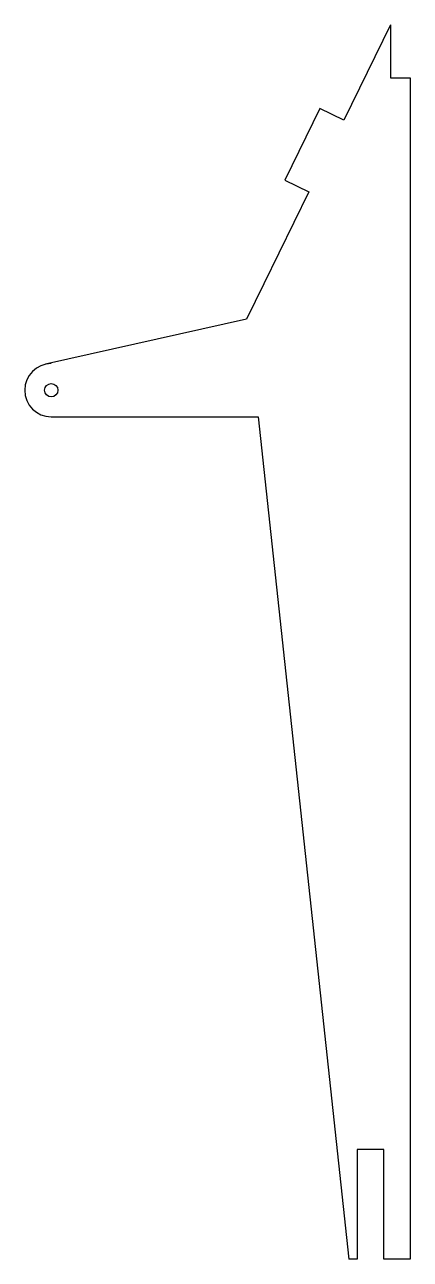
# Model space of a CAD drawing. Header units: millimetres. Extents: x -18.9 to 10.1, y 5.3 to 98.2.
import ezdxf

# ---------------------------------------------------------------- set-up
doc = ezdxf.new("R2010")
doc.units = ezdxf.units.MM
doc.layers.add('细线层', color=4, linetype='Continuous', lineweight=25)

msp = doc.modelspace()

# ---------------------------------------------------------------- linework, layer by layer
at = {"layer": '细线层'}
for p, q in [((8.565, 98.181), (5.058, 90.99)), ((8.565, 98.181), (8.565, 94.181)), ((8.565, 94.181), (10.065, 94.181)), ((10.065, 94.181), (10.065, 5.298)), ((3.261, 91.867), (0.631, 86.474)), ((5.058, 90.99), (3.261, 91.867)), ((0.631, 86.474), (2.428, 85.597)), ((2.428, 85.597), (-0.943, 78.685)), ((-0.943, 78.685), (-2.242, 76.022)), ((-2.242, 76.022), (-17.372, 72.632)), ((-16.935, 68.681), (-1.375, 68.681)), ((-1.375, 68.681), (5.444, 5.298)), ((8.065, 13.548), (6.065, 13.548)), ((6.065, 13.548), (6.065, 5.298)), ((8.065, 5.298), (8.065, 13.548)), ((6.065, 5.298), (5.444, 5.298)), ((10.065, 5.298), (8.065, 5.298))]:
    msp.add_line(p, q, dxfattribs=at)
msp.add_circle((-16.935, 70.681), 0.5, dxfattribs=at)
msp.add_arc((-16.935, 70.681), 2, 90, 270, dxfattribs=at)

doc.saveas('drawing.dxf')
